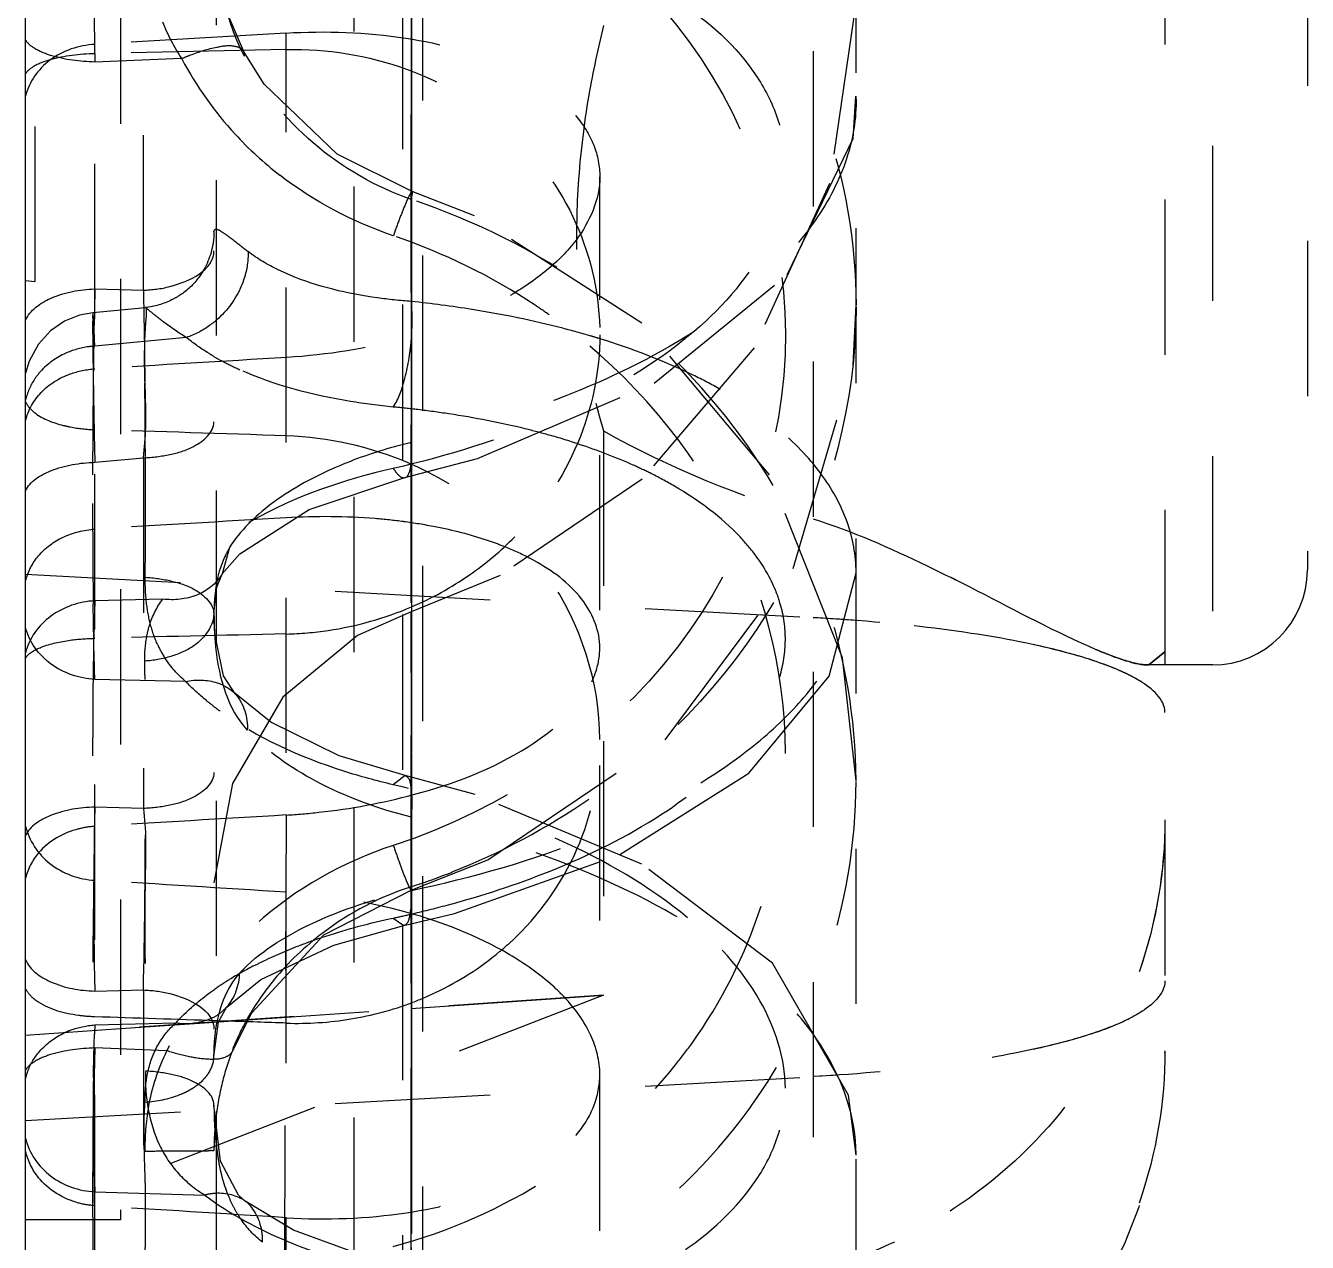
# Model space of a CAD drawing. Header units: millimetres. Extents: x 3400 to 4389, y -3437 to -1630.
# Drawn here: x 4182.7 to 4196.2, y -1982.84 to -1970.03 of the extents above; entities that cross this region are included whole.
import ezdxf

# ---------------------------------------------------------------- set-up
doc = ezdxf.new("R2010")
doc.units = ezdxf.units.MM
doc.header["$LTSCALE"] = 16.335
doc.linetypes.add('HIDDEN', pattern=[0.2, 0.1, -0.1])
doc.layers.get('0').update_dxf_attribs({"linetype": 'CONTINUOUS'})
doc.layers.add('DEFAULT_2', color=8, linetype='HIDDEN')

msp = doc.modelspace()

# ---------------------------------------------------------------- linework, layer by layer
at = {"color": 7, "linetype": 'Continuous'}
msp.add_line((4182.698, -2005.095), (4182.698, -1947.8), dxfattribs=at)
at = {"layer": 'DEFAULT_2', "color": 8, "linetype": 'HIDDEN'}
for p, q in [((4186.154, -1821.443), (4186.154, -2230.079)), ((4186.88, -1822.169), (4186.88, -2229.352)), ((4186.667, -1822.682), (4186.667, -2228.84)), ((4184.709, -1824.642), (4184.698, -2236.576)), ((4186.761, -1856.965), (4186.761, -2042.334)), ((4186.761, -2043.333), (4186.761, -1859.109)), ((4191.445, -2189.417), (4191.445, -1863.401)), ((4186.76, -1998.977), (4186.76, -1869.838)), ((4186.76, -1979.134), (4186.76, -1923.081)), ((4190.992, -1947.43), (4190.992, -1985.667)), ((4194.698, -1952.26), (4194.698, -1980.835)), ((4183.698, -1962.895), (4183.698, -1982.602)), ((4182.798, -1972.724), (4182.798, -1963.267)), ((4186.76, -1963.193), (4186.76, -1971.657)), ((4186.761, -1963.326), (4186.761, -1971.519)), ((4195.198, -1964.761), (4195.198, -1976.761)), ((4196.198, -1965.763), (4196.198, -1975.759)), ((4183.427, -1989.455), (4183.427, -1966.72)), ((4183.938, -1972.815), (4183.938, -1969.228)), ((4191.445, -1969.767), (4191.164, -1971.693)), ((4185.439, -1970.108), (4183.427, -1970.227)), ((4185.444, -1984.22), (4185.444, -1970.107)), ((4185.444, -1970.281), (4183.427, -1970.326)), ((4184.993, -1970.296), (4184.993, -1970.297)), ((4184.993, -1970.297), (4185, -1970.351)), ((4184.341, -1970.377), (4183.427, -1970.413)), ((4191.444, -1970.773), (4191.445, -1970.829)), ((4186.761, -1971.07), (4186.761, -1971.755)), ((4186.761, -1971.519), (4186.761, -1973.128)), ((4186.76, -1971.657), (4186.76, -1973.248)), ((4188.746, -1985.986), (4188.746, -1971.62)), ((4186.761, -1971.724), (4186.761, -1972.933)), ((4186.761, -1971.755), (4186.761, -1973.246)), ((4186.769, -1971.775), (4186.769, -1971.775)), ((4191.164, -1971.693), (4190.371, -1973.421)), ((4186.761, -2089.762), (4186.761, -1971.862)), ((4182.698, -1972.714), (4182.798, -1972.724)), ((4183.427, -1972.802), (4183.938, -1972.815)), ((4183.407, -1973.05), (4183.959, -1972.998)), ((4183.959, -1972.998), (4183.959, -1972.999)), ((4183.265, -1973.079), (4183.107, -1973.142)), ((4183.407, -1973.052), (4183.265, -1973.079)), ((4183.407, -1973.05), (4183.407, -1973.05)), ((4186.761, -1973.128), (4186.761, -1974.667)), ((4186.76, -1973.248), (4186.76, -1974.417)), ((4186.761, -1973.246), (4186.761, -1974.567)), ((4184.392, -1973.313), (4183.427, -1973.405)), ((4190.371, -1973.421), (4189.193, -1974.806)), ((4182.736, -1973.561), (4182.698, -1973.69)), ((4188.786, -1974.295), (4188.786, -1980.236)), ((4183.427, -1974.627), (4183.938, -1974.579)), ((4183.938, -1974.579), (4183.938, -1978.271)), ((4186.761, -1974.567), (4186.761, -1974.701)), ((4186.761, -1974.667), (4186.761, -1974.773)), ((4186.761, -1974.701), (4186.761, -1977.901)), ((4186.761, -1974.773), (4186.761, -1976.049)), ((4186.691, -1974.788), (4186.691, -1974.788)), ((4184.844, -1975.524), (4184.769, -1975.803)), ((4182.698, -1975.804), (4190.992, -1976.263)), ((4184.769, -1975.803), (4184.765, -1975.811)), ((4184.143, -1976.068), (4183.427, -1976.085)), ((4186.761, -1976.049), (4186.761, -1977.694)), ((4186.76, -2120.591), (4186.76, -1976.201)), ((4186.76, -1976.201), (4186.76, -1977.671)), ((4194.528, -1976.761), (4194.698, -1976.622)), ((4194.698, -1976.622), (4194.53, -1976.761)), ((4195.198, -1976.761), (4194.531, -1976.761)), ((4184.383, -1976.934), (4183.427, -1976.912)), ((4184.9, -1977.059), (4184.906, -1977.065)), ((4185.408, -1977.099), (4184.876, -1978.008)), ((4186.76, -1977.671), (4186.76, -1979.094)), ((4186.761, -1977.694), (4186.761, -1979.153)), ((4184.876, -1978.008), (4184.682, -1979.056)), ((4186.694, -1977.926), (4186.571, -1978.022)), ((4186.694, -1977.926), (4186.694, -1977.926)), ((4186.761, -1977.901), (4186.761, -1980.348)), ((4183.938, -1978.271), (4183.427, -1978.257)), ((4185.444, -1978.341), (4185.405, -1987.34)), ((4186.761, -2109.517), (4186.761, -1978.364)), ((4186.761, -1979.153), (4186.761, -1980.186)), ((4186.571, -1979.425), (4186.68, -1979.504)), ((4186.68, -1979.504), (4186.681, -1979.504)), ((4188.786, -1980.236), (4182.698, -1980.659)), ((4183.427, -1980.194), (4183.938, -1980.182)), ((4188.786, -1980.236), (4183.698, -1982.214)), ((4183.938, -1980.182), (4183.938, -1983.768)), ((4186.755, -1980.377), (4188.336, -1980.267)), ((4186.761, -1980.186), (4186.761, -2015.269)), ((4188.336, -1980.267), (4188.786, -1980.236)), ((4184.684, -1980.521), (4186.755, -1980.377)), ((4184.816, -1980.363), (4184.819, -1980.36)), ((4186.761, -1980.348), (4186.761, -2024.201)), ((4183.427, -1980.551), (4184.281, -1980.527)), ((4183.698, -1980.589), (4184.684, -1980.521)), ((4184.825, -1980.511), (4184.712, -1980.508)), ((4182.698, -1980.659), (4183.698, -1980.589)), ((4184.187, -1980.823), (4183.427, -1980.793)), ((4184.879, -1980.802), (4184.873, -1980.832)), ((4182.698, -1981.558), (4190.992, -1981.095)), ((4183.427, -1982.308), (4184.586, -1982.342)), ((4185.017, -1982.41), (4185.015, -1982.409)), ((4183.698, -1982.602), (4182.698, -1982.602))]:
    msp.add_line(p, q, dxfattribs=at)
for points in [[(4184.993, -1970.296), (4184.846, -1969.95), (4184.689, -1969.091), (4184.682, -1968.863)], [(4186.769, -1971.775), (4185.978, -1971.384), (4185.21, -1970.645), (4184.993, -1970.297)], [(4186.691, -1974.788), (4187.456, -1974.586), (4189.319, -1973.793), (4190.719, -1972.653), (4191.413, -1971.217), (4191.444, -1970.774)], [(4191.445, -1977.979), (4191.302, -1976.684), (4190.534, -1974.76), (4189.19, -1973.161), (4187.427, -1972.033), (4186.769, -1971.775)], [(4186.76, -1979.13), (4187.566, -1978.814), (4189.435, -1977.55), (4190.781, -1975.746), (4191.413, -1973.599), (4191.445, -1972.971)], [(4183.107, -1973.142), (4182.959, -1973.244), (4182.832, -1973.383), (4182.736, -1973.561)], [(4184.769, -1975.803), (4184.955, -1975.591), (4185.684, -1975.124), (4186.691, -1974.788)], [(4189.193, -1974.806), (4187.696, -1975.82), (4186.76, -1976.202)], [(4184.682, -1976.217), (4184.711, -1975.942), (4184.765, -1975.811)], [(4186.68, -1979.504), (4187.215, -1979.378), (4188.958, -1978.755), (4190.316, -1977.899), (4191.162, -1976.878), (4191.445, -1975.79)], [(4184.906, -1977.065), (4184.782, -1976.874), (4184.69, -1976.434), (4184.682, -1976.235)], [(4186.76, -1976.201), (4186.193, -1976.452), (4185.408, -1977.099)], [(4186.694, -1977.926), (4186.001, -1977.718), (4185.28, -1977.364), (4184.9, -1977.059)], [(4191.445, -1981.923), (4191.364, -1981.291), (4190.563, -1979.901), (4189.19, -1978.858), (4187.434, -1978.124), (4186.694, -1977.926)], [(4184.873, -1980.832), (4185.08, -1980.423), (4185.84, -1979.603), (4186.76, -1979.13)], [(4184.816, -1980.363), (4185.176, -1980.073), (4185.944, -1979.71), (4186.681, -1979.504)], [(4184.682, -1980.883), (4184.731, -1980.518), (4184.819, -1980.36)], [(4185.015, -1982.409), (4184.941, -1982.344), (4184.749, -1981.985), (4184.682, -1981.395)], [(4187.355, -1983.257), (4186.294, -1982.996), (4185.521, -1982.71), (4185.017, -1982.41)]]:
    msp.add_lwpolyline(points, dxfattribs=at)
for centre, radius, start, end in [((4303.571, -1968.077), 120.166, 180.56516, 181.00323), ((4186.248, -1969.145), 2.271, 201.8501, 212.8634), ((4198.133, -1972.397), 9.642, 165.7889, 170.2303), ((4285.986, -1968.379), 102.579, 181.00647, 181.13644), ((4187.692, -1968.601), 3.792, 207.991, 222.6758), ((4187.734, -1968.558), 3.852, 222.7233, 232.2533), ((4184.546, -1978.282), 6.369, 56.4518, 71.4194), ((4263.481, -1974.525), 80.072, 178.76737, 178.99761), ((4185.582, -1984.43), 11.556, 80.9531, 84.1503), ((4184.573, -1978.24), 6.319, 54.8447, 56.4509), ((4298.461, -1975.082), 115.058, 179.02514, 179.98926), ((4186.677, -1969.701), 4.273, 232.7947, 233.7896), ((4187.264, -1968.905), 5.261, 233.7579, 236.9136), ((4186.247, -1981.407), 8.458, 72.8189, 73.4635), ((4186.083, -1971.111), 2.781, 239.8248, 242.1751), ((4186.223, -1970.843), 3.083, 242.1946, 245.6775), ((4054.983, -1975.177), 128.978, 0.14691, 0.6148), ((4185.588, -1984.517), 10.518, 83.2215, 84.6415), ((4185.632, -1984.153), 10.151, 81.359, 83.2254), ((4186.265, -1981.293), 7.22, 71.7307, 74.3673), ((4187.35, -1978.632), 4.342, 59.8256, 63.709), ((4086.332, -1975.081), 97.629, 359.55564, 0.13748), ((4266.171, -1975.122), 82.767, 179.95718, 180.6913), ((4185.983, -1980.577), 5.37, 78.962, 82.5662), ((4185.479, -1973.068), 3.334, 304.6195, 315.3598), ((4186.881, -1977.784), 2.424, 60.1143, 62.7874), ((4185.396, -1972.948), 3.481, 293.1081, 304.6247), ((4195.198, -1975.761), 1, 270, 0), ((4185.352, -1972.838), 3.599, 278.5165, 293.0574), ((4189.836, -1997.183), 20.952, 85.6776, 86.8375), ((4185.365, -1972.933), 3.503, 271.307, 278.5407), ((4185.127, -1976.068), 1.144, 204.8585, 213.0363), ((4186.629, -1974.659), 3.2, 232.5995, 233.9562), ((4184.572, -1972.301), 7.137, 291.5259, 304.7705), ((4184.615, -1972.402), 7.028, 287.7762, 291.5059), ((4187.74, -1982.104), 3.165, 108.0712, 127.102), ((4184.251, -1968.49), 11.179, 281.9754, 282.9215), ((4185.755, -1977.461), 3.02, 309.8643, 312.9719), ((4186.856, -1983.337), 3.834, 117.113, 121.6647), ((4186.562, -1982.855), 3.269, 121.7131, 124.9732), ((4187.542, -1981.908), 2.885, 140.4586, 150.3366), ((4185.568, -1977.114), 3.419, 279.3253, 290.6652), ((4184.468, -1980.053), 0.465, 302.4981, 318.3193), ((4198.132, -1981.122), 14.716, 177.7765, 178.156), ((4187.414, -1981.833), 2.736, 150.3704, 157.817), ((4185.556, -1977.062), 3.472, 268.1522, 279.3844), ((4185.479, -1977.71), 5.211, 321.2732, 324.2854), ((4189.698, -1980.837), 5, 285, 0), ((4234.109, -1981.948), 50.704, 179.0496, 179.2559), ((4187.582, -1981.854), 2.898, 165.6699, 172.9675), ((4267.788, -1982.305), 84.384, 179.3105, 180.00916), ((4188.671, -1981.398), 3.989, 179.9517, 182.9143), ((4186.455, -1981.854), 2.501, 170.0142, 180.6322), ((4187.729, -1981.873), 3.047, 172.945, 180.011), ((4188.092, -1981.426), 3.409, 182.9452, 184.8277), ((4187.614, -1981.468), 2.929, 184.7947, 188.0954), ((4187.159, -1981.532), 2.47, 188.1096, 191.091), ((4170.104, -1982.558), 13.859, 0.7542, 1.4691), ((4301.686, -1982.292), 118.282, 180.01251, 180.5773), ((4189.698, -1978.252), 5.062, 284.8109, 295.1919)]:
    msp.add_arc(centre, radius, start, end, dxfattribs=at)
for centre, major_axis, ratio, start_param, end_param in [((4160.5, -2032.433), (1587.49, 95.126), 0.036043, 1.552919, 1.554194), ((4083.332, -2036.169), (995.15, -25.544), 0.065046, 1.469674, 1.471713), ((4054.98, -2046.698), (1923.82, 118.676), 0.032931, 1.500898, 1.501949), ((4139.068, -2036.202), (901.235, 23.133), 0.065046, 1.517645, 1.519887), ((4054.952, -2046.712), (1829.756, 112.873), 0.032931, 7.780573, 7.781679), ((4061.831, -2032.442), (1682.244, -100.804), 0.036043, 1.499409, 1.500611), ((4083.291, -2036.202), (901.235, -23.133), 0.065046, 7.742876, 7.744312), ((4083.291, -2036.202), (901.235, -23.133), 0.065046, 1.458873, 1.459565), ((4061.858, -2032.433), (1587.49, -95.126), 0.036043, 7.778212, 7.779487)]:
    msp.add_ellipse(centre, major_axis=major_axis, ratio=ratio, start_param=start_param, end_param=end_param, dxfattribs=at)
for points, knots in [([(4186.761, -1967.063), (4187.425, -1967.25), (4188.694, -1967.822), (4190.224, -1969.207), (4191.212, -1970.983), (4191.443, -1972.313), (4191.445, -1972.97)], [0, 0, 0, 0, 0.257116, 0.508437, 0.755447, 1, 1, 1, 1]), ([(4186.76, -1967.728), (4187.392, -1967.801), (4188.561, -1968.034), (4190.068, -1968.681), (4190.988, -1969.481), (4191.368, -1970.217), (4191.439, -1970.591), (4191.444, -1970.773)], [0, 0, 0, 0, 0.317945, 0.591011, 0.813077, 0.908893, 1, 1, 1, 1]), ([(4186.571, -1968.078), (4187.715, -1968.397), (4189.851, -1969.734), (4191.119, -1973.29), (4189.845, -1976.86), (4187.728, -1978.287), (4186.571, -1978.66)], [0, 0, 0, 0, 0.251909, 0.495089, 0.742083, 1, 1, 1, 1]), ([(4186.571, -1968.819), (4187.133, -1968.88), (4188.171, -1969.081), (4189.51, -1969.646), (4190.32, -1970.36), (4190.646, -1971.015), (4190.757, -1971.688), (4190.436, -1972.601), (4189.521, -1973.505), (4188.187, -1974.234), (4187.139, -1974.563), (4186.571, -1974.691)], [0, 0, 0, 0, 0.156343, 0.290249, 0.398316, 0.445215, 0.489883, 0.583533, 0.698237, 0.838904, 1, 1, 1, 1]), ([(4183.427, -1970.413), (4183.27, -1970.409), (4183.048, -1970.383), (4182.804, -1970.286), (4182.719, -1970.217), (4182.698, -1970.179)], [0, 0, 0, 0, 0.599338, 0.8378, 1, 1, 1, 1]), ([(4185.439, -1970.108), (4185.86, -1970.083), (4186.659, -1970.112), (4187.593, -1970.353), (4188.18, -1970.678), (4188.497, -1970.955), (4188.699, -1971.273), (4188.746, -1971.508), (4188.746, -1971.62)], [0, 0, 0, 0, 0.319088, 0.60038, 0.719694, 0.823839, 0.915244, 1, 1, 1, 1]), ([(4183.427, -1970.227), (4183.26, -1970.237), (4182.937, -1970.34), (4182.733, -1970.623), (4182.698, -1970.771)], [0, 0, 0, 0, 0.52376, 1, 1, 1, 1]), ([(4184.341, -1970.377), (4184.372, -1970.364), (4184.493, -1970.314), (4184.619, -1970.274), (4184.714, -1970.256)], [0, 0, 0, 0, 0.259041, 1, 1, 1, 1]), ([(4184.714, -1970.256), (4184.775, -1970.244), (4184.869, -1970.227), (4184.973, -1970.266), (4184.991, -1970.297)], [0, 0, 0, 0, 0.636037, 1, 1, 1, 1]), ([(4185.444, -1970.281), (4185.871, -1970.271), (4186.726, -1970.409), (4187.827, -1971.059), (4188.572, -1972.07), (4188.746, -1972.884), (4188.746, -1973.284)], [0, 0, 0, 0, 0.259092, 0.511672, 0.75738, 1, 1, 1, 1]), ([(4183.427, -1970.326), (4183.268, -1970.33), (4183.047, -1970.353), (4182.804, -1970.44), (4182.719, -1970.502), (4182.698, -1970.536)], [0, 0, 0, 0, 0.614613, 0.842903, 1, 1, 1, 1]), ([(4186.761, -1971.861), (4186.386, -1971.73), (4185.686, -1971.328), (4185.179, -1970.697), (4185.001, -1970.352)], [0, 0, 0, 0, 0.505357, 1, 1, 1, 1]), ([(4188.63, -1970.761), (4188.577, -1971.072), (4188.435, -1972.248), (4188.528, -1973.465), (4188.786, -1974.295)], [0, 0, 0, 0, 0.26673, 1, 1, 1, 1]), ([(4191.445, -1970.829), (4191.445, -1971.047), (4191.357, -1971.506), (4191.003, -1972.151), (4190.448, -1972.755), (4189.982, -1973.098), (4189.724, -1973.261)], [0, 0, 0, 0, 0.211167, 0.442597, 0.703932, 1, 1, 1, 1]), ([(4188.746, -1971.62), (4188.746, -1971.858), (4188.576, -1972.24), (4188.184, -1972.625), (4187.604, -1973.018), (4186.681, -1973.368), (4185.875, -1973.498), (4185.45, -1973.523)], [0, 0, 0, 0, 0.174959, 0.282107, 0.40414, 0.686946, 1, 1, 1, 1]), ([(4186.769, -1971.775), (4186.765, -1971.774), (4186.755, -1971.79), (4186.742, -1971.811), (4186.721, -1971.856), (4186.685, -1971.939), (4186.633, -1972.07), (4186.592, -1972.182), (4186.571, -1972.242)], [0, 0, 0, 0, 0.023393, 0.081715, 0.174032, 0.297895, 0.622724, 1, 1, 1, 1]), ([(4186.761, -1971.86), (4186.765, -1971.84), (4186.766, -1971.819), (4186.777, -1971.778), (4186.769, -1971.775)], [0, 0, 0, 0, 0.708124, 1, 1, 1, 1]), ([(4191.445, -1977.979), (4191.443, -1977.318), (4191.207, -1975.976), (4190.227, -1974.167), (4188.702, -1972.721), (4187.432, -1972.082), (4186.761, -1971.86)], [0, 0, 0, 0, 0.241938, 0.488259, 0.741053, 1, 1, 1, 1]), ([(4184.682, -1972.203), (4184.682, -1972.244), (4184.667, -1972.412), (4184.6, -1972.576), (4184.524, -1972.68)], [0, 0, 0, 0, 0.238275, 1, 1, 1, 1]), ([(4184.682, -1972.202), (4184.682, -1972.198), (4184.682, -1972.186), (4184.693, -1972.174), (4184.701, -1972.173)], [0, 0, 0, 0, 0.337353, 1, 1, 1, 1]), ([(4184.701, -1972.173), (4184.719, -1972.172), (4184.769, -1972.202), (4184.812, -1972.231), (4184.84, -1972.253)], [0, 0, 0, 0, 0.335824, 1, 1, 1, 1]), ([(4184.84, -1972.253), (4184.855, -1972.263), (4184.922, -1972.314), (4184.988, -1972.367), (4185.04, -1972.408)], [0, 0, 0, 0, 0.207896, 1, 1, 1, 1]), ([(4183.938, -1972.815), (4184.032, -1972.811), (4184.304, -1972.781), (4184.682, -1972.601), (4184.682, -1972.402)], [0, 0, 0, 0, 0.321465, 1, 1, 1, 1]), ([(4185.04, -1972.408), (4185.042, -1972.436), (4185.039, -1972.561), (4185.006, -1972.685), (4184.969, -1972.774)], [0, 0, 0, 0, 0.228246, 1, 1, 1, 1]), ([(4185.484, -1972.658), (4185.442, -1972.64), (4185.287, -1972.571), (4185.139, -1972.484), (4185.041, -1972.408)], [0, 0, 0, 0, 0.269035, 1, 1, 1, 1]), ([(4186.761, -1972.934), (4186.641, -1972.925), (4186.207, -1972.88), (4185.776, -1972.779), (4185.484, -1972.658)], [0, 0, 0, 0, 0.274947, 1, 1, 1, 1]), ([(4182.698, -1973.133), (4182.741, -1973.025), (4182.998, -1972.852), (4183.268, -1972.808), (4183.427, -1972.802)], [0, 0, 0, 0, 0.424349, 1, 1, 1, 1]), ([(4183.938, -1972.815), (4183.94, -1972.891), (4183.947, -1973.217), (4183.951, -1973.544), (4183.954, -1973.793)], [0, 0, 0, 0, 0.235569, 1, 1, 1, 1]), ([(4184.324, -1972.868), (4184.295, -1972.886), (4184.182, -1972.95), (4184.055, -1972.989), (4183.959, -1972.999)], [0, 0, 0, 0, 0.260296, 1, 1, 1, 1]), ([(4183.938, -1974.579), (4183.968, -1974.368), (4183.968, -1974.062), (4183.951, -1973.684), (4183.951, -1973.455), (4183.956, -1973.274), (4183.966, -1973.132), (4183.974, -1973.057), (4183.971, -1973.001), (4183.959, -1972.999)], [0, 0, 0, 0, 0.403726, 0.574215, 0.718544, 0.834984, 0.921892, 0.977039, 1, 1, 1, 1]), ([(4184.094, -1973.104), (4184.079, -1973.093), (4184.038, -1973.061), (4183.998, -1973.028), (4183.972, -1973.007)], [0, 0, 0, 0, 0.351706, 1, 1, 1, 1]), ([(4186.76, -1973.342), (4186.764, -1973.304), (4186.772, -1973.169), (4186.77, -1973.032), (4186.761, -1972.934)], [0, 0, 0, 0, 0.275945, 1, 1, 1, 1]), ([(4188.654, -1973.299), (4188.555, -1973.27), (4188.142, -1973.155), (4187.721, -1973.069), (4187.4, -1973.018)], [0, 0, 0, 0, 0.240783, 1, 1, 1, 1]), ([(4191.445, -1972.995), (4191.443, -1973.989), (4190.909, -1976.035), (4189.484, -1977.58), (4188.643, -1978.164)], [0, 0, 0, 0, 0.492515, 1, 1, 1, 1]), ([(4183.407, -1973.052), (4183.405, -1973.053), (4183.407, -1973.066), (4183.403, -1973.082), (4183.405, -1973.118), (4183.403, -1973.188), (4183.405, -1973.311), (4183.406, -1973.493), (4183.41, -1973.721), (4183.414, -1973.991), (4183.42, -1974.297), (4183.424, -1974.514), (4183.427, -1974.627)], [0, 0, 0, 0, 0.004392, 0.017183, 0.038468, 0.068281, 0.1533, 0.270137, 0.415959, 0.588042, 0.783642, 1, 1, 1, 1]), ([(4183.427, -1973.405), (4183.425, -1973.363), (4183.42, -1973.25), (4183.417, -1973.138), (4183.41, -1973.067)], [0, 0, 0, 0, 0.37197, 1, 1, 1, 1]), ([(4184.712, -1973.127), (4184.687, -1973.149), (4184.59, -1973.225), (4184.478, -1973.286), (4184.392, -1973.313)], [0, 0, 0, 0, 0.267227, 1, 1, 1, 1]), ([(4190.701, -1977.684), (4190.699, -1976.8), (4190.218, -1974.98), (4188.958, -1973.599), (4188.212, -1973.073)], [0, 0, 0, 0, 0.491962, 1, 1, 1, 1]), ([(4189.724, -1973.261), (4189.298, -1973.53), (4188.333, -1973.995), (4187.308, -1974.297), (4186.761, -1974.418)], [0, 0, 0, 0, 0.473042, 1, 1, 1, 1]), ([(4188.746, -1973.284), (4188.746, -1973.671), (4188.583, -1974.462), (4188.13, -1975.128), (4187.852, -1975.411)], [0, 0, 0, 0, 0.493686, 1, 1, 1, 1]), ([(4183.427, -1973.405), (4183.4, -1973.406), (4183.288, -1973.418), (4183.178, -1973.451), (4183.101, -1973.488)], [0, 0, 0, 0, 0.241261, 1, 1, 1, 1]), ([(4184.685, -1973.515), (4184.659, -1973.499), (4184.557, -1973.438), (4184.46, -1973.369), (4184.392, -1973.313)], [0, 0, 0, 0, 0.260874, 1, 1, 1, 1]), ([(4186.571, -1974.045), (4186.626, -1973.961), (4186.708, -1973.726), (4186.748, -1973.485), (4186.76, -1973.342)], [0, 0, 0, 0, 0.412756, 1, 1, 1, 1]), ([(4190.015, -1973.859), (4189.921, -1973.806), (4189.514, -1973.594), (4189.081, -1973.431), (4188.745, -1973.326)], [0, 0, 0, 0, 0.233808, 1, 1, 1, 1]), ([(4182.842, -1973.686), (4182.824, -1973.707), (4182.76, -1973.792), (4182.716, -1973.892), (4182.698, -1973.969)], [0, 0, 0, 0, 0.261713, 1, 1, 1, 1]), ([(4182.698, -1974.187), (4182.724, -1974.078), (4182.847, -1973.864), (4183.054, -1973.738), (4183.168, -1973.697)], [0, 0, 0, 0, 0.481333, 1, 1, 1, 1]), ([(4186.571, -1974.045), (4186.42, -1974.03), (4185.869, -1973.96), (4185.322, -1973.819), (4184.954, -1973.652)], [0, 0, 0, 0, 0.272048, 1, 1, 1, 1]), ([(4191.445, -1975.788), (4191.445, -1975.607), (4191.375, -1975.231), (4191.081, -1974.71), (4190.617, -1974.239), (4190.23, -1973.98), (4190.015, -1973.859)], [0, 0, 0, 0, 0.215809, 0.446426, 0.705193, 1, 1, 1, 1]), ([(4182.741, -1974.056), (4182.759, -1974.077), (4182.86, -1974.164), (4182.99, -1974.212), (4183.092, -1974.238)], [0, 0, 0, 0, 0.205733, 1, 1, 1, 1]), ([(4183.092, -1974.238), (4183.118, -1974.244), (4183.228, -1974.269), (4183.341, -1974.281), (4183.427, -1974.284)], [0, 0, 0, 0, 0.240032, 1, 1, 1, 1]), ([(4183.938, -1974.579), (4184.032, -1974.576), (4184.216, -1974.552), (4184.488, -1974.474), (4184.682, -1974.313), (4184.682, -1974.201)], [0, 0, 0, 0, 0.318549, 0.619043, 1, 1, 1, 1]), ([(4188.211, -1974.341), (4188.127, -1974.317), (4187.78, -1974.226), (4187.427, -1974.158), (4187.157, -1974.117)], [0, 0, 0, 0, 0.241494, 1, 1, 1, 1]), ([(4186.76, -1974.418), (4186.687, -1974.435), (4186.405, -1974.509), (4186.129, -1974.607), (4185.932, -1974.695)], [0, 0, 0, 0, 0.26051, 1, 1, 1, 1]), ([(4186.691, -1974.788), (4186.734, -1974.779), (4186.771, -1974.614), (4186.766, -1974.503), (4186.761, -1974.418)], [0, 0, 0, 0, 0.339379, 1, 1, 1, 1]), ([(4189.273, -1974.739), (4189.215, -1974.711), (4188.973, -1974.597), (4188.722, -1974.502), (4188.529, -1974.438)], [0, 0, 0, 0, 0.239083, 1, 1, 1, 1]), ([(4182.698, -1974.93), (4182.742, -1974.826), (4183.005, -1974.672), (4183.269, -1974.632), (4183.427, -1974.627)], [0, 0, 0, 0, 0.416092, 1, 1, 1, 1]), ([(4188.746, -1977.547), (4188.746, -1976.943), (4188.337, -1975.687), (4187.307, -1974.881), (4186.728, -1974.634)], [0, 0, 0, 0, 0.48986, 1, 1, 1, 1]), ([(4186.571, -1974.691), (4186.052, -1974.81), (4185.148, -1975.113), (4184.369, -1975.721), (4184.143, -1976.068)], [0, 0, 0, 0, 0.562278, 1, 1, 1, 1]), ([(4185.932, -1974.695), (4185.702, -1974.797), (4185.297, -1975.02), (4184.958, -1975.347), (4184.846, -1975.523)], [0, 0, 0, 0, 0.547829, 1, 1, 1, 1]), ([(4186.571, -1974.691), (4186.58, -1974.706), (4186.609, -1974.747), (4186.657, -1974.796), (4186.691, -1974.788)], [0, 0, 0, 0, 0.342522, 1, 1, 1, 1]), ([(4190.393, -1975.616), (4190.342, -1975.546), (4190.097, -1975.255), (4189.785, -1975.026), (4189.532, -1974.879)], [0, 0, 0, 0, 0.227519, 1, 1, 1, 1]), ([(4186.678, -1975.252), (4186.579, -1975.239), (4186.169, -1975.196), (4185.756, -1975.193), (4185.445, -1975.211)], [0, 0, 0, 0, 0.243382, 1, 1, 1, 1]), ([(4187.729, -1975.511), (4187.674, -1975.489), (4187.44, -1975.404), (4187.198, -1975.343), (4187.011, -1975.306)], [0, 0, 0, 0, 0.236145, 1, 1, 1, 1]), ([(4190.992, -1975.222), (4191.405, -1975.353), (4192.149, -1975.68), (4193.006, -1976.129), (4193.605, -1976.432), (4193.973, -1976.603), (4194.272, -1976.718), (4194.455, -1976.761), (4194.531, -1976.761)], [0, 0, 0, 0, 0.335869, 0.626978, 0.750988, 0.856786, 0.940861, 1, 1, 1, 1]), ([(4193.9, -1976.567), (4193.473, -1976.379), (4192.534, -1975.871), (4191.566, -1975.404), (4190.992, -1975.222)], [0, 0, 0, 0, 0.436556, 1, 1, 1, 1]), ([(4184.849, -1975.523), (4184.832, -1975.55), (4184.765, -1975.671), (4184.725, -1975.806), (4184.707, -1975.911)], [0, 0, 0, 0, 0.232538, 1, 1, 1, 1]), ([(4188.746, -1976.58), (4188.746, -1976.409), (4188.593, -1976.024), (4188.274, -1975.789), (4188.089, -1975.682)], [0, 0, 0, 0, 0.444599, 1, 1, 1, 1]), ([(4190.64, -1976.096), (4190.627, -1976.054), (4190.566, -1975.885), (4190.474, -1975.726), (4190.393, -1975.616)], [0, 0, 0, 0, 0.241261, 1, 1, 1, 1]), ([(4183.958, -1975.838), (4184.05, -1975.842), (4184.23, -1975.87), (4184.499, -1975.952), (4184.682, -1976.118), (4184.682, -1976.23)], [0, 0, 0, 0, 0.317349, 0.613079, 1, 1, 1, 1]), ([(4184.763, -1975.81), (4184.704, -1975.907), (4184.505, -1976.061), (4184.263, -1976.082), (4184.143, -1976.068)], [0, 0, 0, 0, 0.484528, 1, 1, 1, 1]), ([(4186.761, -1979.134), (4187.404, -1979), (4188.585, -1978.661), (4189.907, -1977.995), (4190.7, -1977.342), (4191.227, -1976.722), (4191.444, -1976.151), (4191.445, -1975.793)], [0, 0, 0, 0, 0.322581, 0.600725, 0.719687, 0.824145, 1, 1, 1, 1]), ([(4184.707, -1975.911), (4184.703, -1975.935), (4184.688, -1976.034), (4184.682, -1976.134), (4184.682, -1976.21)], [0, 0, 0, 0, 0.239692, 1, 1, 1, 1]), ([(4183.427, -1976.085), (4183.262, -1976.095), (4182.94, -1976.198), (4182.734, -1976.482), (4182.698, -1976.633)], [0, 0, 0, 0, 0.514575, 1, 1, 1, 1]), ([(4183.427, -1976.085), (4183.405, -1976.7), (4183.401, -1978.07), (4183.411, -1979.44), (4183.427, -1980.194)], [0, 0, 0, 0, 0.449005, 1, 1, 1, 1]), ([(4183.427, -1976.912), (4183.425, -1976.857), (4183.417, -1976.593), (4183.413, -1976.329), (4183.41, -1976.121)], [0, 0, 0, 0, 0.208941, 1, 1, 1, 1]), ([(4183.976, -1976.451), (4183.983, -1976.415), (4184.016, -1976.279), (4184.08, -1976.15), (4184.143, -1976.068)], [0, 0, 0, 0, 0.261888, 1, 1, 1, 1]), ([(4188.223, -1978.93), (4188.631, -1978.767), (4189.356, -1978.412), (4190.216, -1977.719), (4190.641, -1977.028), (4190.72, -1976.476), (4190.678, -1976.218), (4190.64, -1976.096)], [0, 0, 0, 0, 0.324986, 0.593386, 0.809421, 0.905433, 1, 1, 1, 1]), ([(4184.682, -1976.21), (4184.682, -1976.345), (4184.521, -1976.56), (4184.229, -1976.68), (4184.046, -1976.715), (4183.953, -1976.72)], [0, 0, 0, 0, 0.423958, 0.706529, 1, 1, 1, 1]), ([(4184.682, -1976.235), (4184.683, -1976.356), (4184.7, -1976.776), (4184.827, -1977.224), (4185.033, -1977.448)], [0, 0, 0, 0, 0.28321, 1, 1, 1, 1]), ([(4194.698, -1977.261), (4194.698, -1977.119), (4194.447, -1976.915), (4194.082, -1976.756), (4193.634, -1976.615), (4193.09, -1976.496), (4192.199, -1976.352), (4191.488, -1976.29), (4190.992, -1976.263)], [0, 0, 0, 0, 0.107552, 0.198719, 0.316333, 0.458716, 0.622904, 1, 1, 1, 1]), ([(4183.427, -1976.912), (4183.262, -1976.902), (4182.94, -1976.799), (4182.734, -1976.515), (4182.698, -1976.364)], [0, 0, 0, 0, 0.514575, 1, 1, 1, 1]), ([(4193.665, -1976.632), (4193.334, -1976.543), (4192.587, -1976.402), (4191.831, -1976.322), (4191.416, -1976.29)], [0, 0, 0, 0, 0.450882, 1, 1, 1, 1]), ([(4182.698, -1976.688), (4182.733, -1976.631), (4182.9, -1976.548), (4183.064, -1976.514), (4183.168, -1976.5)], [0, 0, 0, 0, 0.387087, 1, 1, 1, 1]), ([(4188.661, -1976.938), (4188.675, -1976.909), (4188.723, -1976.795), (4188.746, -1976.671), (4188.746, -1976.58)], [0, 0, 0, 0, 0.262059, 1, 1, 1, 1]), ([(4194.433, -1976.929), (4194.385, -1976.9), (4194.141, -1976.772), (4193.877, -1976.689), (4193.665, -1976.632)], [0, 0, 0, 0, 0.202567, 1, 1, 1, 1]), ([(4194.531, -1976.761), (4194.441, -1976.761), (4194.223, -1976.703), (4194.02, -1976.62), (4193.9, -1976.567)], [0, 0, 0, 0, 0.406352, 1, 1, 1, 1]), ([(4183.938, -1980.182), (4183.953, -1979.592), (4183.962, -1978.438), (4183.962, -1977.283), (4183.953, -1976.72)], [0, 0, 0, 0, 0.511988, 1, 1, 1, 1]), ([(4184.685, -1977.201), (4184.658, -1977.18), (4184.552, -1977.097), (4184.452, -1977.006), (4184.383, -1976.934)], [0, 0, 0, 0, 0.25951, 1, 1, 1, 1]), ([(4186.783, -1978.126), (4187.204, -1978.013), (4187.913, -1977.748), (4188.525, -1977.226), (4188.661, -1976.938)], [0, 0, 0, 0, 0.577582, 1, 1, 1, 1]), ([(4186.571, -1978.022), (4186.395, -1977.981), (4185.756, -1977.807), (4185.136, -1977.53), (4184.746, -1977.247)], [0, 0, 0, 0, 0.272256, 1, 1, 1, 1]), ([(4186.761, -1978.364), (4186.414, -1978.276), (4185.791, -1978.051), (4185.236, -1977.669), (4185.033, -1977.448)], [0, 0, 0, 0, 0.544508, 1, 1, 1, 1]), ([(4187.814, -1979.671), (4188.105, -1979.4), (4188.581, -1978.739), (4188.746, -1977.94), (4188.746, -1977.547)], [0, 0, 0, 0, 0.502979, 1, 1, 1, 1]), ([(4189.71, -1980.752), (4190.028, -1980.31), (4190.528, -1979.321), (4190.702, -1978.226), (4190.701, -1977.684)], [0, 0, 0, 0, 0.50135, 1, 1, 1, 1]), ([(4184.682, -1977.894), (4184.682, -1978.006), (4184.488, -1978.166), (4184.216, -1978.245), (4184.032, -1978.268), (4183.938, -1978.271)], [0, 0, 0, 0, 0.380957, 0.681451, 1, 1, 1, 1]), ([(4186.761, -1978.364), (4186.77, -1978.264), (4186.778, -1978.138), (4186.743, -1977.936), (4186.694, -1977.928)], [0, 0, 0, 0, 0.665836, 1, 1, 1, 1]), ([(4186.761, -1983.84), (4187.428, -1983.66), (4188.701, -1983.101), (4190.235, -1981.729), (4191.22, -1979.963), (4191.445, -1978.641), (4191.445, -1977.989)], [0, 0, 0, 0, 0.258244, 0.509971, 0.756394, 1, 1, 1, 1]), ([(4185.444, -1978.341), (4185.558, -1978.334), (4186.009, -1978.296), (4186.457, -1978.214), (4186.783, -1978.126)], [0, 0, 0, 0, 0.253088, 1, 1, 1, 1]), ([(4189.671, -1979.423), (4189.264, -1979.086), (4188.26, -1978.511), (4187.168, -1978.16), (4186.571, -1978.022)], [0, 0, 0, 0, 0.463138, 1, 1, 1, 1]), ([(4183.427, -1978.257), (4183.269, -1978.262), (4183.005, -1978.301), (4182.742, -1978.455), (4182.698, -1978.559)], [0, 0, 0, 0, 0.583908, 1, 1, 1, 1]), ([(4183.427, -1978.257), (4183.411, -1979.016), (4183.401, -1980.367), (4183.404, -1981.718), (4183.427, -1982.308)], [0, 0, 0, 0, 0.562405, 1, 1, 1, 1]), ([(4183.938, -1978.271), (4183.969, -1978.492), (4183.957, -1978.955), (4183.949, -1979.652), (4183.966, -1980.353), (4183.965, -1980.816), (4183.961, -1981.041)], [0, 0, 0, 0, 0.241113, 0.498613, 0.75643, 1, 1, 1, 1]), ([(4191.445, -1981.91), (4191.445, -1981.531), (4191.231, -1980.929), (4190.702, -1980.268), (4189.915, -1979.579), (4188.594, -1978.873), (4187.408, -1978.507), (4186.761, -1978.364)], [0, 0, 0, 0, 0.182048, 0.287964, 0.406419, 0.681829, 1, 1, 1, 1]), ([(4194.698, -1978.39), (4194.698, -1978.925), (4194.518, -1980.005), (4193.734, -1981.445), (4192.524, -1982.56), (4191.516, -1983.008), (4190.992, -1983.146)], [0, 0, 0, 0, 0.248554, 0.497863, 0.748364, 1, 1, 1, 1]), ([(4182.698, -1978.457), (4182.733, -1978.61), (4182.931, -1978.904), (4183.259, -1979.017), (4183.427, -1979.028)], [0, 0, 0, 0, 0.482517, 1, 1, 1, 1]), ([(4183.427, -1978.46), (4183.369, -1978.464), (4183.15, -1978.497), (4182.941, -1978.615), (4182.835, -1978.739)], [0, 0, 0, 0, 0.261054, 1, 1, 1, 1]), ([(4186.571, -1978.66), (4186.041, -1978.835), (4185.049, -1979.388), (4184.393, -1980.322), (4184.187, -1980.823)], [0, 0, 0, 0, 0.507197, 1, 1, 1, 1]), ([(4186.571, -1978.66), (4186.592, -1978.722), (4186.632, -1978.835), (4186.681, -1978.968), (4186.716, -1979.052), (4186.736, -1979.096), (4186.747, -1979.116), (4186.757, -1979.131), (4186.76, -1979.13)], [0, 0, 0, 0, 0.383854, 0.709841, 0.833787, 0.923921, 0.978918, 1, 1, 1, 1]), ([(4186.751, -1979.385), (4186.88, -1979.355), (4187.379, -1979.232), (4187.869, -1979.072), (4188.223, -1978.93)], [0, 0, 0, 0, 0.258381, 1, 1, 1, 1]), ([(4186.76, -1979.13), (4186.764, -1979.129), (4186.763, -1979.112), (4186.762, -1979.103), (4186.761, -1979.094)], [0, 0, 0, 0, 0.294765, 1, 1, 1, 1]), ([(4184.955, -1980.002), (4185.158, -1979.784), (4185.749, -1979.421), (4186.393, -1979.215), (4186.761, -1979.134)], [0, 0, 0, 0, 0.442377, 1, 1, 1, 1]), ([(4187.791, -1979.808), (4187.457, -1979.612), (4186.685, -1979.313), (4185.873, -1979.181), (4185.444, -1979.154)], [0, 0, 0, 0, 0.473969, 1, 1, 1, 1]), ([(4186.68, -1979.503), (4186.723, -1979.496), (4186.767, -1979.331), (4186.765, -1979.219), (4186.761, -1979.134)], [0, 0, 0, 0, 0.337388, 1, 1, 1, 1]), ([(4185.627, -1979.697), (4185.701, -1979.669), (4186.01, -1979.561), (4186.328, -1979.477), (4186.571, -1979.425)], [0, 0, 0, 0, 0.241604, 1, 1, 1, 1]), ([(4190.701, -1981.216), (4190.699, -1980.896), (4190.463, -1980.192), (4189.968, -1979.67), (4189.671, -1979.423)], [0, 0, 0, 0, 0.453293, 1, 1, 1, 1]), ([(4185.109, -1979.925), (4185.15, -1979.904), (4185.319, -1979.82), (4185.493, -1979.747), (4185.627, -1979.697)], [0, 0, 0, 0, 0.241345, 1, 1, 1, 1]), ([(4182.698, -1979.863), (4182.741, -1979.972), (4182.998, -1980.145), (4183.268, -1980.189), (4183.427, -1980.194)], [0, 0, 0, 0, 0.424349, 1, 1, 1, 1]), ([(4186.775, -1980.312), (4186.859, -1980.28), (4187.185, -1980.142), (4187.488, -1979.949), (4187.691, -1979.779)], [0, 0, 0, 0, 0.253065, 1, 1, 1, 1]), ([(4188.374, -1980.26), (4188.335, -1980.218), (4188.158, -1980.047), (4187.954, -1979.904), (4187.791, -1979.808)], [0, 0, 0, 0, 0.232205, 1, 1, 1, 1]), ([(4184.682, -1980.881), (4184.682, -1980.792), (4184.699, -1980.484), (4184.807, -1980.164), (4184.957, -1980.002)], [0, 0, 0, 0, 0.287472, 1, 1, 1, 1]), ([(4182.835, -1980.312), (4182.819, -1980.302), (4182.765, -1980.263), (4182.717, -1980.211), (4182.698, -1980.168)], [0, 0, 0, 0, 0.286746, 1, 1, 1, 1]), ([(4184.281, -1980.527), (4184.309, -1980.496), (4184.435, -1980.368), (4184.576, -1980.255), (4184.688, -1980.176)], [0, 0, 0, 0, 0.234843, 1, 1, 1, 1]), ([(4194.698, -1980.087), (4194.698, -1980.229), (4194.448, -1980.436), (4194.082, -1980.596), (4193.634, -1980.738), (4193.09, -1980.859), (4192.199, -1981.004), (4191.488, -1981.067), (4190.992, -1981.095)], [0, 0, 0, 0, 0.1081, 0.199337, 0.316934, 0.459233, 0.623284, 1, 1, 1, 1]), ([(4183.427, -1980.465), (4183.369, -1980.463), (4183.166, -1980.446), (4182.959, -1980.392), (4182.835, -1980.312)], [0, 0, 0, 0, 0.279763, 1, 1, 1, 1]), ([(4183.938, -1980.182), (4184.032, -1980.186), (4184.304, -1980.216), (4184.682, -1980.396), (4184.682, -1980.595)], [0, 0, 0, 0, 0.321465, 1, 1, 1, 1]), ([(4188.746, -1981.074), (4188.746, -1980.932), (4188.669, -1980.627), (4188.485, -1980.378), (4188.374, -1980.26)], [0, 0, 0, 0, 0.464893, 1, 1, 1, 1]), ([(4194.433, -1980.422), (4194.268, -1980.524), (4193.831, -1980.69), (4193.056, -1980.873), (4192.082, -1981.015), (4191.371, -1981.073), (4190.992, -1981.095)], [0, 0, 0, 0, 0.16445, 0.393517, 0.677367, 1, 1, 1, 1]), ([(4183.089, -1980.641), (4183.116, -1980.628), (4183.223, -1980.581), (4183.34, -1980.557), (4183.427, -1980.551)], [0, 0, 0, 0, 0.258293, 1, 1, 1, 1]), ([(4183.413, -1981.107), (4183.413, -1981.064), (4183.416, -1980.912), (4183.42, -1980.759), (4183.423, -1980.649)], [0, 0, 0, 0, 0.277181, 1, 1, 1, 1]), ([(4183.427, -1980.793), (4183.27, -1980.797), (4183.048, -1980.824), (4182.804, -1980.92), (4182.719, -1980.989), (4182.698, -1981.027)], [0, 0, 0, 0, 0.599338, 0.8378, 1, 1, 1, 1]), ([(4182.698, -1981.115), (4182.704, -1981.092), (4182.732, -1980.994), (4182.784, -1980.903), (4182.833, -1980.843)], [0, 0, 0, 0, 0.239508, 1, 1, 1, 1]), ([(4183.427, -1980.793), (4183.412, -1981.556), (4183.4, -1982.638), (4183.407, -1983.931), (4183.416, -1984.461), (4183.427, -1984.672)], [0, 0, 0, 0, 0.590183, 0.836572, 1, 1, 1, 1]), ([(4184.872, -1980.831), (4184.859, -1980.861), (4184.778, -1980.91), (4184.621, -1980.918), (4184.415, -1980.889), (4184.265, -1980.848), (4184.187, -1980.823)], [0, 0, 0, 0, 0.134843, 0.352412, 0.658253, 1, 1, 1, 1]), ([(4194.698, -1980.823), (4194.698, -1981.357), (4194.518, -1982.437), (4193.734, -1983.877), (4192.524, -1984.992), (4191.516, -1985.441), (4190.992, -1985.579)], [0, 0, 0, 0, 0.248554, 0.497863, 0.748364, 1, 1, 1, 1]), ([(4184.586, -1981.109), (4184.601, -1981.092), (4184.651, -1981.025), (4184.682, -1980.942), (4184.682, -1980.882)], [0, 0, 0, 0, 0.279632, 1, 1, 1, 1]), ([(4186.571, -1982.883), (4187.153, -1982.726), (4188.265, -1982.238), (4189.175, -1981.431), (4189.544, -1980.971)], [0, 0, 0, 0, 0.505708, 1, 1, 1, 1]), ([(4183.961, -1981.041), (4183.953, -1981.304), (4184.014, -1981.702), (4184.294, -1982.127), (4184.484, -1982.278), (4184.586, -1982.342)], [0, 0, 0, 0, 0.523779, 0.761637, 1, 1, 1, 1]), ([(4183.957, -1981.349), (4183.957, -1981.322), (4183.957, -1981.218), (4183.971, -1981.114), (4183.988, -1981.038)], [0, 0, 0, 0, 0.258905, 1, 1, 1, 1]), ([(4184.682, -1981.395), (4184.682, -1981.288), (4184.492, -1981.138), (4184.231, -1981.065), (4184.052, -1981.04), (4183.96, -1981.036)], [0, 0, 0, 0, 0.375648, 0.67546, 1, 1, 1, 1]), ([(4184.322, -1981.284), (4184.349, -1981.274), (4184.446, -1981.231), (4184.535, -1981.168), (4184.586, -1981.109)], [0, 0, 0, 0, 0.273699, 1, 1, 1, 1]), ([(4185.445, -1982.58), (4185.866, -1982.606), (4186.664, -1982.578), (4187.597, -1982.339), (4188.183, -1982.014), (4188.499, -1981.738), (4188.7, -1981.42), (4188.746, -1981.185), (4188.746, -1981.074)], [0, 0, 0, 0, 0.319244, 0.600652, 0.719897, 0.823935, 0.915258, 1, 1, 1, 1]), ([(4186.571, -1983.913), (4187.135, -1983.854), (4188.178, -1983.654), (4189.521, -1983.088), (4190.329, -1982.369), (4190.65, -1981.712), (4190.702, -1981.378), (4190.701, -1981.216)], [0, 0, 0, 0, 0.319705, 0.593117, 0.81326, 0.908827, 1, 1, 1, 1]), ([(4183.948, -1981.853), (4183.948, -1981.809), (4183.945, -1981.641), (4183.947, -1981.473), (4183.957, -1981.349)], [0, 0, 0, 0, 0.261395, 1, 1, 1, 1]), ([(4182.698, -1981.744), (4182.733, -1981.899), (4182.936, -1982.19), (4183.262, -1982.298), (4183.427, -1982.308)], [0, 0, 0, 0, 0.489619, 1, 1, 1, 1]), ([(4183.938, -1984.692), (4183.947, -1984.543), (4183.954, -1984.173), (4183.965, -1983.236), (4183.961, -1982.449), (4183.954, -1981.882)], [0, 0, 0, 0, 0.159782, 0.394574, 1, 1, 1, 1]), ([(4184.682, -1981.874), (4184.682, -1981.878), (4184.654, -1981.871), (4184.625, -1981.88), (4184.554, -1981.877), (4184.466, -1981.88), (4184.354, -1981.88), (4184.181, -1981.881), (4184.046, -1981.881), (4183.954, -1981.882)], [0, 0, 0, 0, 0.018526, 0.073254, 0.163303, 0.287755, 0.443953, 0.62229, 1, 1, 1, 1]), ([(4186.76, -1984.931), (4187.398, -1984.861), (4188.573, -1984.636), (4189.903, -1984.075), (4190.698, -1983.474), (4191.118, -1982.995), (4191.381, -1982.474), (4191.444, -1982.103), (4191.445, -1981.923)], [0, 0, 0, 0, 0.320648, 0.594495, 0.711782, 0.815851, 0.910198, 1, 1, 1, 1]), ([(4184.906, -1982.498), (4184.886, -1982.462), (4184.809, -1982.305), (4184.761, -1982.137), (4184.736, -1982.007)], [0, 0, 0, 0, 0.238661, 1, 1, 1, 1]), ([(4183.427, -1982.453), (4183.369, -1982.45), (4183.148, -1982.414), (4182.939, -1982.288), (4182.835, -1982.159)], [0, 0, 0, 0, 0.258538, 1, 1, 1, 1]), ([(4185.015, -1982.409), (4184.928, -1982.343), (4184.768, -1982.309), (4184.623, -1982.332), (4184.586, -1982.342)], [0, 0, 0, 0, 0.741251, 1, 1, 1, 1]), ([(4183.956, -1983.505), (4183.952, -1983.221), (4183.962, -1982.845), (4183.962, -1982.468), (4183.961, -1982.376)], [0, 0, 0, 0, 0.75425, 1, 1, 1, 1]), ([(4184.586, -1982.342), (4184.85, -1982.542), (4185.494, -1982.885), (4186.19, -1983.089), (4186.571, -1983.171)], [0, 0, 0, 0, 0.459469, 1, 1, 1, 1]), ([(4185.194, -1982.839), (4185.195, -1982.798), (4185.185, -1982.641), (4185.109, -1982.48), (4185.017, -1982.41)], [0, 0, 0, 0, 0.260982, 1, 1, 1, 1]), ([(4185.194, -1982.839), (4185.106, -1982.771), (4185.003, -1982.659), (4184.925, -1982.531), (4184.906, -1982.498)], [0, 0, 0, 0, 0.742883, 1, 1, 1, 1])]:
    msp.add_open_spline(points, degree=3, knots=knots, dxfattribs=at)
for points in [[(4184.682, -1968.863), (4184.683, -1969.37), (4184.767, -1969.901), (4185, -1970.351)], [(4186.571, -1972.242), (4186.143, -1972.096), (4185.733, -1971.88), (4185.376, -1971.604)], [(4184.524, -1972.68), (4184.47, -1972.754), (4184.4, -1972.818), (4184.324, -1972.868)], [(4184.969, -1972.774), (4184.913, -1972.908), (4184.822, -1973.032), (4184.712, -1973.127)], [(4183.101, -1973.488), (4183.003, -1973.535), (4182.912, -1973.603), (4182.842, -1973.686)], [(4183.168, -1973.697), (4183.251, -1973.667), (4183.339, -1973.649), (4183.427, -1973.643)], [(4182.698, -1973.992), (4182.709, -1974.016), (4182.724, -1974.037), (4182.741, -1974.056)], [(4186.728, -1974.634), (4186.325, -1974.462), (4185.883, -1974.363), (4185.445, -1974.349)], [(4188.786, -1974.295), (4189.477, -1974.692), (4190.232, -1974.981), (4190.992, -1975.222)], [(4182.834, -1975.612), (4182.904, -1975.529), (4182.994, -1975.462), (4183.092, -1975.416)], [(4183.092, -1975.416), (4183.196, -1975.367), (4183.312, -1975.338), (4183.427, -1975.331)], [(4187.99, -1975.628), (4187.905, -1975.585), (4187.818, -1975.546), (4187.729, -1975.511)], [(4182.698, -1975.876), (4182.721, -1975.779), (4182.77, -1975.687), (4182.834, -1975.612)], [(4183.971, -1976.101), (4183.961, -1976.013), (4183.957, -1975.925), (4183.958, -1975.838)], [(4184.015, -1976.339), (4183.994, -1976.261), (4183.98, -1976.181), (4183.971, -1976.101)], [(4184.089, -1976.548), (4184.058, -1976.481), (4184.034, -1976.411), (4184.015, -1976.339)], [(4183.168, -1976.5), (4183.253, -1976.488), (4183.34, -1976.482), (4183.427, -1976.48)], [(4183.953, -1976.72), (4183.952, -1976.63), (4183.959, -1976.54), (4183.976, -1976.451)], [(4184.383, -1976.934), (4184.301, -1976.864), (4184.227, -1976.782), (4184.168, -1976.691)], [(4184.383, -1976.934), (4184.491, -1976.911), (4184.61, -1976.914), (4184.715, -1976.948)], [(4184.715, -1976.948), (4184.784, -1976.97), (4184.85, -1977.008), (4184.9, -1977.06)], [(4184.905, -1977.065), (4184.997, -1977.164), (4185.041, -1977.314), (4185.033, -1977.448)], [(4194.698, -1978.39), (4194.698, -1978.925), (4194.607, -1979.467), (4194.433, -1979.973)], [(4182.835, -1978.739), (4182.77, -1978.815), (4182.721, -1978.907), (4182.698, -1979.004)], [(4185.831, -1979.58), (4185.642, -1979.723), (4185.468, -1979.889), (4185.317, -1980.072)], [(4184.819, -1980.359), (4184.902, -1980.264), (4184.95, -1980.13), (4184.953, -1980.003)], [(4184.614, -1980.496), (4184.65, -1980.483), (4184.685, -1980.466), (4184.718, -1980.446)], [(4184.096, -1980.755), (4184.145, -1980.67), (4184.208, -1980.593), (4184.281, -1980.527)], [(4184.281, -1980.527), (4184.391, -1980.544), (4184.509, -1980.534), (4184.614, -1980.496)], [(4182.833, -1980.843), (4182.902, -1980.759), (4182.992, -1980.69), (4183.089, -1980.641)], [(4183.988, -1981.038), (4184.01, -1980.94), (4184.046, -1980.843), (4184.096, -1980.755)], [(4183.992, -1981.42), (4184.028, -1981.214), (4184.094, -1981.011), (4184.187, -1980.823)], [(4184.884, -1980.802), (4184.839, -1980.91), (4184.803, -1981.023), (4184.774, -1981.137)], [(4183.957, -1981.363), (4184.081, -1981.356), (4184.206, -1981.33), (4184.322, -1981.284)], [(4182.835, -1982.159), (4182.77, -1982.079), (4182.721, -1981.982), (4182.698, -1981.881)], [(4183.958, -1982.203), (4183.955, -1982.086), (4183.951, -1981.97), (4183.948, -1981.853)]]:
    msp.add_open_spline(points, degree=3, dxfattribs=at)

doc.saveas('drawing.dxf')
